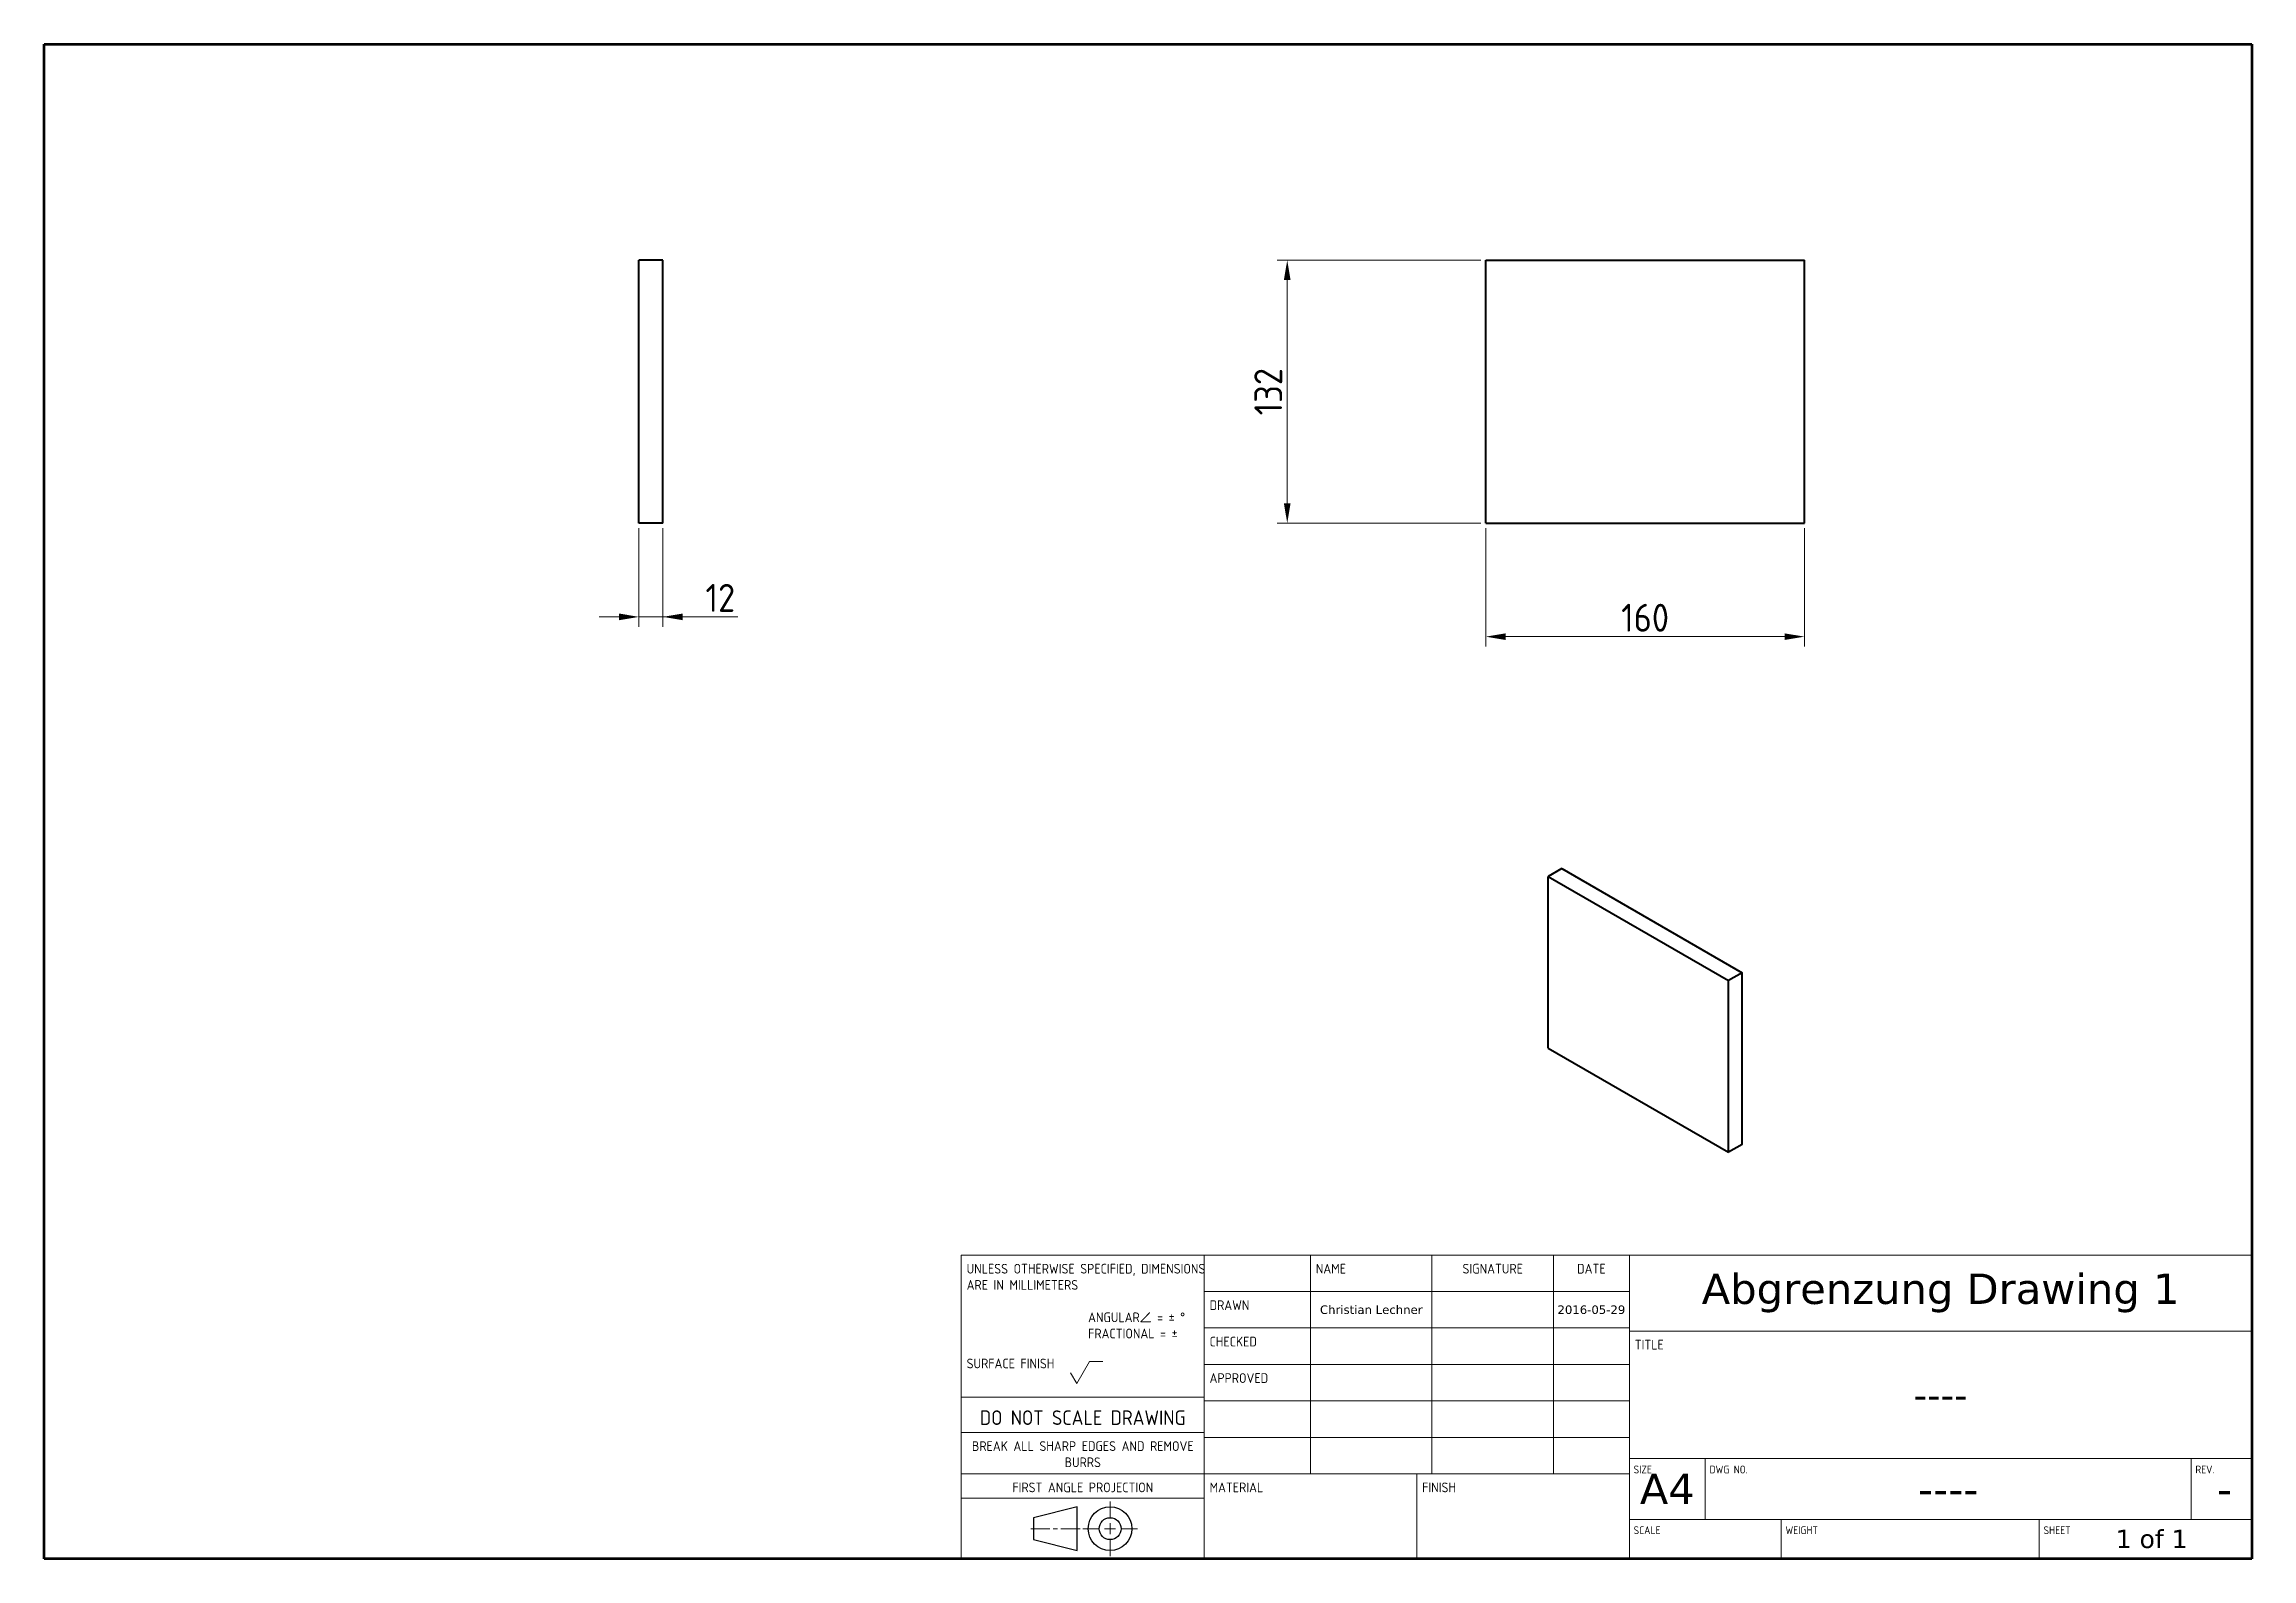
# Model space of a CAD drawing. Header units: inches. Extents: x 0 to 277, y 10 to 200.
import ezdxf

# ---------------------------------------------------------------- set-up
doc = ezdxf.new("R2010")
doc.units = ezdxf.units.IN
doc.header["$LTSCALE"] = 12.7
doc.header["$MEASUREMENT"] = 0
for name, color, linetype, lineweight in [('BORDER_FRAME', 7, 'Continuous', 70), ('TEXT', 7, 'Continuous', 25), ('TITLE_BLOCK', 7, 'Continuous', 15), ('Visible', 7, 'Continuous', 40)]:
    doc.layers.add(name, color=color, linetype=linetype, lineweight=lineweight)
doc.styles.add('Onshape-Standard', font='ISOCP.SHX')
doc.styles.add('Onshape-Standard-Dimension', font='ISOCP.SHX')
doc.styles.add('Onshape-Standard-Fields', font='DejaVuSansMono.ttf')
doc.dimstyles.new('Onshape-ISO-25$0', dxfattribs={"dimtxt": 3.5, "dimasz": 2.5, "dimexe": 1.25, "dimexo": 0.625, "dimtad": 1, "dimtxsty": 'Onshape-Standard-Dimension', "dimcen": 2.5, "dimadec": 1, "dimazin": 0, "dimtfac": 1, "dimtmove": 0, "dimatfit": 3, "dimfxl": 0, "dimlwd": 13, "dimlwe": 13, "dimarcsym": 0})

# ---------------------------------------------------------------- blocks, each defined once
blk = doc.blocks.new('*D1')
at = {"layer": 'Defpoints', "color": 0}
for p in [(180.87, 172.91), (155.97, 139.91), (180.87, 139.91)]:
    blk.add_point(p, dxfattribs=at)
at = {"layer": 'TEXT', "color": 0, "lineweight": 13}
for p, q in [((180.25, 172.91), (154.72, 172.91)), ((155.97, 170.41), (155.97, 142.41)), ((180.25, 139.91), (154.72, 139.91))]:
    blk.add_line(p, q, dxfattribs=at)
at = {"layer": 'TEXT', "color": 0}
for points in [[(156.39, 170.41), (155.55, 170.41), (155.97, 172.91)], [(155.55, 142.41), (156.39, 142.41), (155.97, 139.91)]]:
    blk.add_solid(points, dxfattribs=at)
at = {"layer": 'TEXT', "color": 0, "insert": (153.59, 156.41), "char_height": 3.5, "attachment_point": 5, "rotation": 90, "style": 'Onshape-Standard-Dimension'}
blk.add_mtext('132', dxfattribs=at)
blk = doc.blocks.new('*D2')
at = {"layer": 'Defpoints', "color": 0}
for p in [(180.87, 139.91), (220.87, 139.91), (220.87, 125.68)]:
    blk.add_point(p, dxfattribs=at)
at = {"layer": 'TEXT', "color": 0, "lineweight": 13}
for p, q in [((180.87, 139.28), (180.87, 124.43)), ((220.87, 139.28), (220.87, 124.43)), ((183.37, 125.68), (218.37, 125.68))]:
    blk.add_line(p, q, dxfattribs=at)
at = {"layer": 'TEXT', "color": 0}
for points in [[(183.37, 126.09), (183.37, 125.26), (180.87, 125.68)], [(218.37, 125.26), (218.37, 126.09), (220.87, 125.68)]]:
    blk.add_solid(points, dxfattribs=at)
at = {"layer": 'TEXT', "color": 0, "insert": (200.87, 128.05), "char_height": 3.5, "attachment_point": 5, "style": 'Onshape-Standard-Dimension'}
blk.add_mtext('160', dxfattribs=at)
blk = doc.blocks.new('*D3')
at = {"layer": 'Defpoints', "color": 0}
for p in [(74.63, 139.91), (77.63, 139.91), (77.63, 128.16)]:
    blk.add_point(p, dxfattribs=at)
at = {"layer": 'TEXT', "color": 0, "lineweight": 13}
for p, q in [((74.63, 139.28), (74.63, 126.91)), ((77.63, 139.28), (77.63, 126.91)), ((72.13, 128.16), (69.63, 128.16)), ((74.63, 128.16), (77.63, 128.16)), ((77.63, 128.16), (87.05, 128.16)), ((80.13, 128.16), (82.63, 128.16))]:
    blk.add_line(p, q, dxfattribs=at)
at = {"layer": 'TEXT', "color": 0}
for points in [[(72.13, 127.74), (72.13, 128.58), (74.63, 128.16)], [(80.13, 128.58), (80.13, 127.74), (77.63, 128.16)]]:
    blk.add_solid(points, dxfattribs=at)
at = {"layer": 'TEXT', "color": 0, "insert": (84.84, 130.54), "char_height": 3.5, "attachment_point": 5, "style": 'Onshape-Standard-Dimension'}
blk.add_mtext('12', dxfattribs=at)

msp = doc.modelspace()

# ---------------------------------------------------------------- linework, layer by layer
at = {"layer": 'BORDER_FRAME', "color": 7}
for p, q in [((0, 10), (0, 200)), ((0, 200), (277, 200)), ((277, 200), (277, 10)), ((277, 10), (0, 10))]:
    msp.add_line(p, q, dxfattribs=at)
at = {"layer": 'TITLE_BLOCK', "color": 7}
for p, q in [((115.075, 10), (115.075, 48.1)), ((115.075, 48.1), (145.555, 48.1)), ((145.555, 10), (145.555, 48.1)), ((145.555, 48.1), (198.895, 48.1)), ((158.89, 20.668), (158.89, 48.1)), ((174.13, 20.668), (174.13, 48.1)), ((189.37, 20.668), (189.37, 48.1)), ((198.895, 10), (198.895, 48.1)), ((198.895, 48.1), (277, 48.1)), ((145.555, 43.528), (198.895, 43.528)), ((145.555, 38.956), (198.895, 38.956)), ((198.895, 38.575), (277, 38.575)), ((128.791, 33.3172), (129.553, 31.9974)), ((129.553, 31.9974), (131.1532, 34.769)), ((131.1532, 34.769), (132.8296, 34.769)), ((145.555, 34.384), (198.895, 34.384)), ((115.075, 30.2692), (145.555, 30.2692)), ((145.555, 29.812), (198.895, 29.812)), ((115.075, 25.8496), (145.555, 25.8496)), ((145.555, 25.24), (198.895, 25.24)), ((198.895, 22.573), (277, 22.573)), ((208.42, 14.953), (208.42, 22.573)), ((269.38, 14.953), (269.38, 22.573)), ((115.075, 20.668), (145.555, 20.668)), ((145.555, 20.668), (198.895, 20.668)), ((172.225, 10), (172.225, 20.668)), ((115.075, 17.62), (145.555, 17.62)), ((198.895, 14.953), (277, 14.953)), ((217.945, 10), (217.945, 14.953)), ((250.33, 10), (250.33, 14.953)), ((115.075, 10), (145.555, 10))]:
    msp.add_line(p, q, dxfattribs=at)
at = {"layer": 'TITLE_BLOCK', "color": 7, "lineweight": 15}
for p, q in [((133.744, 15.1511), (133.744, 17.2085)), ((133.744, 14.4653), (133.744, 13.0937)), ((126.2002, 13.7795), (123.7999, 13.7795)), ((127.1603, 13.7795), (126.6117, 13.7795)), ((127.5718, 13.7795), (129.9721, 13.7795)), ((132.3724, 13.7795), (130.315, 13.7795)), ((134.4298, 13.7795), (133.0582, 13.7795)), ((133.744, 12.4079), (133.744, 10.3505)), ((135.1156, 13.7795), (137.173, 13.7795))]:
    msp.add_line(p, q, dxfattribs=at)
at = {"layer": 'TITLE_BLOCK', "color": 7, "lineweight": 30}
for p, q in [((129.6292, 16.5227), (124.1428, 15.1511)), ((124.1428, 15.1511), (124.1428, 12.4079)), ((129.6292, 11.0363), (129.6292, 16.5227)), ((124.1428, 12.4079), (129.6292, 11.0363))]:
    msp.add_line(p, q, dxfattribs=at)
for radius in [2.7432, 1.3716]:
    msp.add_circle((133.744, 13.7795), radius, dxfattribs=at)
at = {"layer": 'Visible'}
for p, q in [((74.63, 139.908), (74.63, 172.908)), ((77.63, 172.908), (74.63, 172.908)), ((77.63, 139.908), (77.63, 172.908)), ((180.87, 172.908), (220.87, 172.908)), ((180.87, 139.908), (180.87, 172.908)), ((220.87, 139.908), (220.87, 172.908)), ((77.63, 139.908), (74.63, 139.908)), ((180.87, 139.908), (220.87, 139.908)), ((190.4048, 96.5916), (188.7078, 95.6118)), ((188.7078, 74.0563), (188.7078, 95.6118)), ((188.7078, 95.6118), (211.3352, 82.5479)), ((190.4048, 96.5916), (213.0322, 83.5277)), ((213.0322, 83.5277), (211.3352, 82.5479)), ((213.0322, 61.9722), (213.0322, 83.5277)), ((211.3352, 60.9924), (211.3352, 82.5479)), ((188.7078, 74.0563), (211.3352, 60.9924)), ((213.0322, 61.9722), (211.3352, 60.9924))]:
    msp.add_line(p, q, dxfattribs=at)

# ---------------------------------------------------------------- texts
at = {"layer": 'TITLE_BLOCK', "color": 7}
for s, insert, char_height, width, attachment_point, style in [('UNLESS OTHERWISE SPECIFIED, DIMENSIONS ARE IN MILLIMETERS', (115.7456, 47.0027), 1.2192, 30.48, 1, 'Onshape-Standard'), ('NAME', (159.5606, 47.0027), 1.2192, 15.24, 1, 'Onshape-Standard'), ('SIGNATURE', (181.75, 47.0027), 1.2192, 15.24, 2, 'Onshape-Standard'), ('DATE', (194.1325, 47.0027), 1.2192, 9.525, 2, 'Onshape-Standard'), ('Abgrenzung Drawing 1', (237.9475, 43.3375), 3.81, 78.105, 5, 'Onshape-Standard-Fields'), ('DRAWN', (146.2256, 42.4307), 1.2192, 13.335, 1, 'Onshape-Standard'), ('Christian Lechner', (166.51, 41.242), 1.0668, 15.24, 5, 'Onshape-Standard-Fields'), ('2016-05-29', (194.1325, 41.242), 1.0668, 9.525, 5, 'Onshape-Standard-Fields'), ('^J^J^JANGULAR∠ = ± °^JFRACTIONAL = ±', (130.9856, 47.0027), 1.2192, 15.24, 1, 'Onshape-Standard'), ('CHECKED', (146.2256, 37.8587), 1.2192, 13.335, 1, 'Onshape-Standard'), ('TITLE', (199.5656, 37.4777), 1.2192, 9.525, 1, 'Onshape-Standard'), ('SURFACE FINISH', (115.7456, 35.1155), 1.2192, 15.24, 1, 'Onshape-Standard'), ('APPROVED', (146.2256, 33.2867), 1.2192, 13.335, 1, 'Onshape-Standard'), ('DO NOT SCALE DRAWING', (130.315, 28.6233), 1.8288, 30.48, 2, 'Onshape-Standard'), ('----', (237.9475, 30.574), 3.429, 78.105, 5, 'Onshape-Standard-Fields'), ('BREAK ALL SHARP EDGES AND REMOVE BURRS', (130.315, 24.7523), 1.2192, 30.48, 2, 'Onshape-Standard'), ('FIRST ANGLE PROJECTION', (130.315, 19.5707), 1.2192, 30.48, 2, 'Onshape-Standard'), ('MATERIAL', (146.2256, 19.5707), 1.2192, 26.67, 1, 'Onshape-Standard'), ('FINISH', (172.8956, 19.5707), 1.2192, 26.67, 1, 'Onshape-Standard'), ('SIZE', (199.4314, 21.6952), 0.97536, 9.525, 1, 'Onshape-Standard'), ('A4', (203.6575, 18.763), 3.81, 9.525, 5, 'Onshape-Standard-Fields'), ('DWG NO.', (208.9564, 21.6952), 0.97536, 60.96, 1, 'Onshape-Standard'), ('REV.', (269.9164, 21.6952), 0.97536, 7.62, 1, 'Onshape-Standard'), ('----', (238.9, 18.763), 3.81, 60.96, 5, 'Onshape-Standard-Fields'), ('-', (273.571, 18.763), 3.81, 6.858, 5, 'Onshape-Standard-Fields'), ('SCALE', (199.4314, 14.0752), 0.97536, 19.05, 1, 'Onshape-Standard'), ('WEIGHT', (218.4814, 14.0752), 0.97536, 32.385, 1, 'Onshape-Standard'), ('SHEET', (250.8664, 14.0752), 0.97536, 26.67, 1, 'Onshape-Standard'), ('1 of 1', (264.427, 12.4765), 2.286, 25.146, 5, 'Onshape-Standard-Fields')]:
    msp.add_mtext(s, dxfattribs=dict(at, insert=insert, char_height=char_height, width=width, attachment_point=attachment_point, style=style))

# ---------------------------------------------------------------- dimensions: what is measured, and where the dimension line sits
at = {"layer": 'TEXT'}
dim = msp.add_linear_dim(base=(155.9699, 139.908), p1=(180.87, 172.908, 1.5), p2=(180.87, 139.908, 1.5), angle=90, dimstyle='Onshape-ISO-25$0', override={"dimlfac": 4}, dxfattribs=at)
dim.commit()
dim.dimension.update_dxf_attribs({"geometry": '*D1', "text_midpoint": (155.9699, 156.408), "dimtype": 160})
for base, p1, p2, picture, middle in [((77.63, 128.1604), (74.63, 139.908, 20), (77.63, 139.908, 20), '*D3', (84.8409, 128.1604)), ((220.87, 125.6768), (180.87, 139.908, 1.5), (220.87, 139.908, 1.5), '*D2', (200.87, 125.6768))]:
    dim = msp.add_linear_dim(base=base, p1=p1, p2=p2, dimstyle='Onshape-ISO-25$0', override={"dimlfac": 4}, dxfattribs=at)
    dim.commit()
    dim.dimension.update_dxf_attribs({"geometry": picture, "text_midpoint": middle, "dimtype": 160})

doc.saveas('drawing.dxf')
